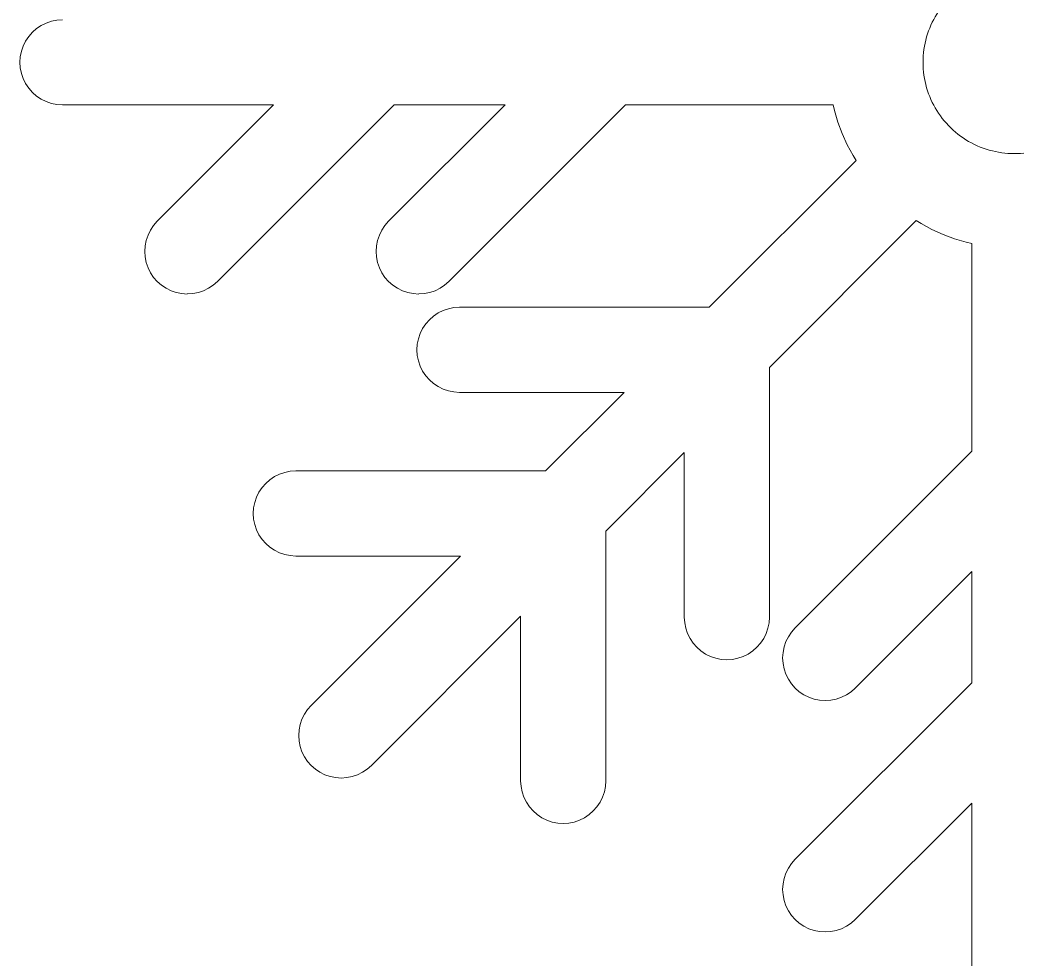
# Model space of a CAD drawing. Header units: centimetres. Extents: x -75 to 51, y -4 to 64.
# Drawn here: x 31.28 to 41.15, y 6.14 to 15.43 of the extents above; entities that cross this region are included whole.
import ezdxf

# ---------------------------------------------------------------- set-up
doc = ezdxf.new("R2010")
doc.units = ezdxf.units.CM
doc.header["$MEASUREMENT"] = 0
doc.layers.add('layer 1', color=7, linetype='Continuous')

msp = doc.modelspace()

# ---------------------------------------------------------------- linework, layer by layer
at = {"layer": 'layer 1', "color": 1, "lineweight": 20}
for points in [[(40.67279, 15.79088), (40.67279, 15.79088), (40.64521, 15.77429), (40.64521, 15.77429), (40.64521, 15.77429), (40.64521, 15.77429), (40.61836, 15.75681), (40.61836, 15.75681), (40.61836, 15.75681), (40.61836, 15.75681), (40.59226, 15.73848), (40.59226, 15.73848), (40.59226, 15.73848), (40.59226, 15.73848), (40.56691, 15.71932), (40.56691, 15.71932), (40.56691, 15.71932), (40.56691, 15.71932), (40.54234, 15.69933), (40.54234, 15.69933), (40.54234, 15.69933), (40.54234, 15.69933), (40.51856, 15.67858), (40.51856, 15.67858), (40.51856, 15.67858), (40.51856, 15.67858), (40.49558, 15.65706), (40.49558, 15.65706), (40.49558, 15.65706), (40.49558, 15.65706), (40.47341, 15.63481), (40.47341, 15.63481), (40.47341, 15.63481), (40.47341, 15.63481), (40.45207, 15.61182), (40.45207, 15.61182), (40.45207, 15.61182), (40.45207, 15.61182), (40.43158, 15.58816), (40.43158, 15.58816), (40.43158, 15.58816), (40.43158, 15.58816), (40.41195, 15.56383), (40.41195, 15.56383), (40.41195, 15.56383), (40.41195, 15.56383), (40.39319, 15.53885), (40.39319, 15.53885), (40.39319, 15.53885), (40.39319, 15.53885), (40.37532, 15.51326), (40.37532, 15.51326), (40.37532, 15.51326), (40.37532, 15.51326), (40.35835, 15.48709), (40.35835, 15.48709), (40.35835, 15.48709), (40.35835, 15.48709), (40.3423, 15.46037), (40.3423, 15.46037), (40.3423, 15.46037), (40.3423, 15.46037), (40.32718, 15.4331), (40.32718, 15.4331), (40.32718, 15.4331), (40.32718, 15.4331), (40.31301, 15.40531), (40.31301, 15.40531), (40.31301, 15.40531), (40.31301, 15.40531), (40.29979, 15.37703), (40.29979, 15.37703), (40.29979, 15.37703), (40.29979, 15.37703), (40.28755, 15.34829), (40.28755, 15.34829), (40.28755, 15.34829), (40.28755, 15.34829), (40.2763, 15.31912), (40.2763, 15.31912), (40.2763, 15.31912), (40.2763, 15.31912), (40.26605, 15.28955), (40.26605, 15.28955), (40.26605, 15.28955), (40.26605, 15.28955), (40.25682, 15.25959), (40.25682, 15.25959), (40.25682, 15.25959), (40.25682, 15.25959), (40.24862, 15.22926), (40.24862, 15.22926), (40.24862, 15.22926), (40.24862, 15.22926), (40.24147, 15.19859), (40.24147, 15.19859), (40.24147, 15.19859), (40.24147, 15.19859), (40.23538, 15.16761), (40.23538, 15.16761), (40.23538, 15.16761), (40.23538, 15.16761), (40.23037, 15.13634), (40.23037, 15.13634), (40.23037, 15.13634), (40.23037, 15.13634), (40.22645, 15.10481), (40.22645, 15.10481), (40.22645, 15.10481), (40.22645, 15.10481), (40.22364, 15.07304), (40.22364, 15.07304), (40.22364, 15.07304), (40.22364, 15.07304), (40.22192, 15.04105), (40.22192, 15.04105), (40.22192, 15.04105), (40.22192, 15.04105), (40.22133, 15.00888), (40.22133, 15.00888)], [(40.22132, 15.00892), (40.22132, 15.00892), (40.22191, 14.97674), (40.22191, 14.97674), (40.22191, 14.97674), (40.22191, 14.97674), (40.22363, 14.94476), (40.22363, 14.94476), (40.22363, 14.94476), (40.22363, 14.94476), (40.22644, 14.91299), (40.22644, 14.91299), (40.22644, 14.91299), (40.22644, 14.91299), (40.23036, 14.88145), (40.23036, 14.88145), (40.23036, 14.88145), (40.23036, 14.88145), (40.23537, 14.85018), (40.23537, 14.85018), (40.23537, 14.85018), (40.23537, 14.85018), (40.24146, 14.8192), (40.24146, 14.8192), (40.24146, 14.8192), (40.24146, 14.8192), (40.24861, 14.78853), (40.24861, 14.78853), (40.24861, 14.78853), (40.24861, 14.78853), (40.25681, 14.7582), (40.25681, 14.7582), (40.25681, 14.7582), (40.25681, 14.7582), (40.26604, 14.72823), (40.26604, 14.72823), (40.26604, 14.72823), (40.26604, 14.72823), (40.27629, 14.69866), (40.27629, 14.69866), (40.27629, 14.69866), (40.27629, 14.69866), (40.28754, 14.66949), (40.28754, 14.66949), (40.28754, 14.66949), (40.28754, 14.66949), (40.29978, 14.64075), (40.29978, 14.64075), (40.29978, 14.64075), (40.29978, 14.64075), (40.313, 14.61247), (40.313, 14.61247), (40.313, 14.61247), (40.313, 14.61247), (40.32717, 14.58471), (40.32717, 14.58471), (40.32717, 14.58471), (40.32717, 14.58471), (40.34229, 14.55744), (40.34229, 14.55744), (40.34229, 14.55744), (40.34229, 14.55744), (40.35834, 14.53072), (40.35834, 14.53072), (40.35834, 14.53072), (40.35834, 14.53072), (40.37531, 14.50455), (40.37531, 14.50455), (40.37531, 14.50455), (40.37531, 14.50455), (40.39318, 14.47896), (40.39318, 14.47896), (40.39318, 14.47896), (40.39318, 14.47896), (40.41194, 14.45398), (40.41194, 14.45398), (40.41194, 14.45398), (40.41194, 14.45398), (40.43157, 14.42965), (40.43157, 14.42965), (40.43157, 14.42965), (40.43157, 14.42965), (40.45206, 14.40599), (40.45206, 14.40599), (40.45206, 14.40599), (40.45206, 14.40599), (40.4734, 14.383), (40.4734, 14.383), (40.4734, 14.383), (40.4734, 14.383), (40.49557, 14.36072), (40.49557, 14.36072), (40.49557, 14.36072), (40.49557, 14.36072), (40.51855, 14.3392), (40.51855, 14.3392), (40.51855, 14.3392), (40.51855, 14.3392), (40.54233, 14.31845), (40.54233, 14.31845), (40.54233, 14.31845), (40.54233, 14.31845), (40.5669, 14.29846), (40.5669, 14.29846), (40.5669, 14.29846), (40.5669, 14.29846), (40.59225, 14.2793), (40.59225, 14.2793), (40.59225, 14.2793), (40.59225, 14.2793), (40.61835, 14.26097), (40.61835, 14.26097), (40.61835, 14.26097), (40.61835, 14.26097), (40.6452, 14.24349), (40.6452, 14.24349), (40.6452, 14.24349), (40.6452, 14.24349), (40.67278, 14.2269), (40.67278, 14.2269)], [(40.67279, 14.22696), (40.67279, 14.22696), (40.70094, 14.21138), (40.70094, 14.21138), (40.70094, 14.21138), (40.70094, 14.21138), (40.72949, 14.19687), (40.72949, 14.19687), (40.72949, 14.19687), (40.72949, 14.19687), (40.75841, 14.18343), (40.75841, 14.18343), (40.75841, 14.18343), (40.75841, 14.18343), (40.78768, 14.17106), (40.78768, 14.17106), (40.78768, 14.17106), (40.78768, 14.17106), (40.81727, 14.15977), (40.81727, 14.15977), (40.81727, 14.15977), (40.81727, 14.15977), (40.84715, 14.14955), (40.84715, 14.14955), (40.84715, 14.14955), (40.84715, 14.14955), (40.87729, 14.1404), (40.87729, 14.1404), (40.87729, 14.1404), (40.87729, 14.1404), (40.90766, 14.13232), (40.90766, 14.13232), (40.90766, 14.13232), (40.90766, 14.13232), (40.93823, 14.12535), (40.93823, 14.12535), (40.93823, 14.12535), (40.93823, 14.12535), (40.96897, 14.11944), (40.96897, 14.11944), (40.96897, 14.11944), (40.96897, 14.11944), (40.99985, 14.1146), (40.99985, 14.1146), (40.99985, 14.1146), (40.99985, 14.1146), (41.03085, 14.11083), (41.03085, 14.11083), (41.03085, 14.11083), (41.03085, 14.11083), (41.06194, 14.10807), (41.06194, 14.10807), (41.06194, 14.10807), (41.06194, 14.10807), (41.09308, 14.10654), (41.09308, 14.10654), (41.09308, 14.10654), (41.09308, 14.10654), (41.12425, 14.10595), (41.12425, 14.10595), (41.12425, 14.10595), (41.12425, 14.10595), (41.15542, 14.10654), (41.15542, 14.10654), (41.15542, 14.10654), (41.15542, 14.10654), (41.18656, 14.10807), (41.18656, 14.10807), (41.18656, 14.10807), (41.18656, 14.10807), (41.21765, 14.11083), (41.21765, 14.11083), (41.21765, 14.11083), (41.21765, 14.11083), (41.24865, 14.1146), (41.24865, 14.1146), (41.24865, 14.1146), (41.24865, 14.1146), (41.27954, 14.11944), (41.27954, 14.11944), (41.27954, 14.11944), (41.27954, 14.11944), (41.31028, 14.12535), (41.31028, 14.12535), (41.31028, 14.12535), (41.31028, 14.12535), (41.34085, 14.13232), (41.34085, 14.13232), (41.34085, 14.13232), (41.34085, 14.13232), (41.37122, 14.1404), (41.37122, 14.1404), (41.37122, 14.1404), (41.37122, 14.1404), (41.40136, 14.14955), (41.40136, 14.14955), (41.40136, 14.14955), (41.40136, 14.14955), (41.43124, 14.15977), (41.43124, 14.15977), (41.43124, 14.15977), (41.43124, 14.15977), (41.46083, 14.17106), (41.46083, 14.17106), (41.46083, 14.17106), (41.46083, 14.17106), (41.4901, 14.18343), (41.4901, 14.18343), (41.4901, 14.18343), (41.4901, 14.18343), (41.51902, 14.19687), (41.51902, 14.19687), (41.51902, 14.19687), (41.51902, 14.19687), (41.54757, 14.21138), (41.54757, 14.21138), (41.54757, 14.21138), (41.54757, 14.21138), (41.57572, 14.22696), (41.57572, 14.22696)]]:
    msp.add_open_spline(points, degree=3, knots=[0, 0, 0, 0, 0.0322581, 0.0322581, 0.0322581, 0.0322581, 0.0645161, 0.0645161, 0.0645161, 0.0645161, 0.0967742, 0.0967742, 0.0967742, 0.0967742, 0.1290323, 0.1290323, 0.1290323, 0.1290323, 0.1612903, 0.1612903, 0.1612903, 0.1612903, 0.1935484, 0.1935484, 0.1935484, 0.1935484, 0.2258065, 0.2258065, 0.2258065, 0.2258065, 0.2580645, 0.2580645, 0.2580645, 0.2580645, 0.2903226, 0.2903226, 0.2903226, 0.2903226, 0.3225806, 0.3225806, 0.3225806, 0.3225806, 0.3548387, 0.3548387, 0.3548387, 0.3548387, 0.3870968, 0.3870968, 0.3870968, 0.3870968, 0.4193548, 0.4193548, 0.4193548, 0.4193548, 0.4516129, 0.4516129, 0.4516129, 0.4516129, 0.483871, 0.483871, 0.483871, 0.483871, 0.516129, 0.516129, 0.516129, 0.516129, 0.5483871, 0.5483871, 0.5483871, 0.5483871, 0.5806452, 0.5806452, 0.5806452, 0.5806452, 0.6129032, 0.6129032, 0.6129032, 0.6129032, 0.6451613, 0.6451613, 0.6451613, 0.6451613, 0.6774194, 0.6774194, 0.6774194, 0.6774194, 0.7096774, 0.7096774, 0.7096774, 0.7096774, 0.7419355, 0.7419355, 0.7419355, 0.7419355, 0.7741935, 0.7741935, 0.7741935, 0.7741935, 0.8064516, 0.8064516, 0.8064516, 0.8064516, 0.8387097, 0.8387097, 0.8387097, 0.8387097, 0.8709677, 0.8709677, 0.8709677, 0.8709677, 0.9032258, 0.9032258, 0.9032258, 0.9032258, 0.9354839, 0.9354839, 0.9354839, 0.9354839, 1, 1, 1, 1], dxfattribs=at)
for points in [[(31.54486, 15.39802), (31.54486, 15.39802), (31.49546, 15.37366), (31.49546, 15.37366)], [(31.59705, 15.41573), (31.59705, 15.41573), (31.54486, 15.39802), (31.54486, 15.39802)], [(31.65107, 15.42647), (31.65107, 15.42647), (31.59705, 15.41573), (31.59705, 15.41573)], [(31.70604, 15.43008), (31.70604, 15.43008), (31.65107, 15.42644), (31.65107, 15.42644)], [(31.40823, 15.30672), (31.40823, 15.30672), (31.37192, 15.26531), (31.37192, 15.26531)], [(31.44967, 15.34304), (31.44967, 15.34304), (31.40823, 15.30672), (31.40823, 15.30672)], [(31.49546, 15.37366), (31.49546, 15.37366), (31.44967, 15.34304), (31.44967, 15.34304)], [(31.34132, 15.21948), (31.34132, 15.21948), (31.31692, 15.17009), (31.31692, 15.17009)], [(31.37192, 15.26531), (31.37192, 15.26531), (31.34132, 15.21948), (31.34132, 15.21948)], [(31.29923, 15.11791), (31.29923, 15.11791), (31.28849, 15.0639), (31.28849, 15.0639)], [(31.31692, 15.17009), (31.31692, 15.17009), (31.29923, 15.11791), (31.29923, 15.11791)], [(31.28849, 15.0639), (31.28849, 15.0639), (31.28488, 15.00893), (31.28488, 15.00893)], [(31.28488, 15.00893), (31.28488, 15.00893), (31.28849, 14.95395), (31.28849, 14.95395)], [(31.28849, 14.95395), (31.28849, 14.95395), (31.29923, 14.89992), (31.29923, 14.89992)], [(31.29923, 14.89992), (31.29923, 14.89992), (31.31692, 14.84774), (31.31692, 14.84774)], [(31.31692, 14.84774), (31.31692, 14.84774), (31.34132, 14.79835), (31.34132, 14.79835)], [(31.34132, 14.79835), (31.34132, 14.79835), (31.37192, 14.75254), (31.37192, 14.75254)], [(31.37192, 14.75254), (31.37192, 14.75254), (31.40823, 14.7111), (31.40823, 14.7111)], [(31.40823, 14.7111), (31.40823, 14.7111), (31.44967, 14.67479), (31.44967, 14.67479)], [(31.44967, 14.67479), (31.44967, 14.67479), (31.49546, 14.64419), (31.49546, 14.64419)], [(31.49546, 14.64419), (31.49546, 14.64419), (31.54486, 14.61981), (31.54486, 14.61981)], [(31.54486, 14.61981), (31.54486, 14.61981), (31.59705, 14.60212), (31.59705, 14.60212)], [(31.59705, 14.60212), (31.59705, 14.60212), (31.65107, 14.59136), (31.65107, 14.59136)], [(31.65107, 14.59136), (31.65107, 14.59136), (31.70604, 14.58773), (31.70604, 14.58773)], [(31.70604, 14.58775), (31.70604, 14.58775), (33.79535, 14.58775), (33.79535, 14.58775)], [(33.79535, 14.58775), (33.79535, 14.58775), (32.6434, 13.43584), (32.6434, 13.43584)], [(33.23902, 12.84024), (33.23902, 12.84024), (34.98656, 14.58775), (34.98656, 14.58775)], [(36.08537, 14.58775), (36.08537, 14.58775), (34.93348, 13.43584), (34.93348, 13.43584)], [(34.98656, 14.58775), (34.98656, 14.58775), (36.08537, 14.58775), (36.08537, 14.58775)], [(35.52908, 12.84024), (35.52908, 12.84024), (37.27662, 14.58775), (37.27662, 14.58775)], [(37.27662, 14.58775), (37.27662, 14.58775), (39.33146, 14.58775), (39.33146, 14.58775)], [(39.33146, 14.58775), (39.33146, 14.58775), (39.34445, 14.53202), (39.34445, 14.53202)], [(39.34445, 14.53202), (39.34445, 14.53202), (39.37946, 14.41665), (39.37946, 14.41665)], [(39.37946, 14.41665), (39.37946, 14.41665), (39.42193, 14.30379), (39.42193, 14.30379)], [(39.42193, 14.30379), (39.42193, 14.30379), (39.47169, 14.19396), (39.47169, 14.19396)], [(39.47169, 14.19396), (39.47169, 14.19396), (39.52853, 14.08763), (39.52853, 14.08763)], [(39.55875, 14.03902), (39.55875, 14.03902), (38.10576, 12.58603), (38.10576, 12.58603)], [(39.52853, 14.08763), (39.52853, 14.08763), (39.55875, 14.03902), (39.55875, 14.03902)], [(32.6434, 13.43584), (32.6434, 13.43584), (32.6071, 13.39442), (32.6071, 13.39442)], [(34.93348, 13.43584), (34.93348, 13.43584), (34.89715, 13.39442), (34.89715, 13.39442)], [(38.70136, 11.99042), (38.70136, 11.99042), (40.15436, 13.44342), (40.15436, 13.44342)], [(40.15436, 13.44342), (40.15436, 13.44342), (40.20296, 13.41319), (40.20296, 13.41319)], [(32.57649, 13.34861), (32.57649, 13.34861), (32.55212, 13.2992), (32.55212, 13.2992)], [(32.6071, 13.39442), (32.6071, 13.39442), (32.57649, 13.34861), (32.57649, 13.34861)], [(34.86654, 13.34861), (34.86654, 13.34861), (34.84218, 13.2992), (34.84218, 13.2992)], [(34.89715, 13.39442), (34.89715, 13.39442), (34.86654, 13.34861), (34.86654, 13.34861)], [(40.20296, 13.41319), (40.20296, 13.41319), (40.3093, 13.35636), (40.3093, 13.35636)], [(40.3093, 13.35636), (40.3093, 13.35636), (40.41913, 13.3066), (40.41913, 13.3066)], [(32.5344, 13.24704), (32.5344, 13.24704), (32.52366, 13.19302), (32.52366, 13.19302)], [(32.55212, 13.2992), (32.55212, 13.2992), (32.5344, 13.24704), (32.5344, 13.24704)], [(34.82446, 13.24704), (34.82446, 13.24704), (34.81371, 13.19302), (34.81371, 13.19302)], [(34.84218, 13.2992), (34.84218, 13.2992), (34.82446, 13.24704), (34.82446, 13.24704)], [(40.41913, 13.3066), (40.41913, 13.3066), (40.53197, 13.26414), (40.53197, 13.26414)], [(40.53197, 13.26414), (40.53197, 13.26414), (40.64736, 13.22913), (40.64736, 13.22913)], [(40.64736, 13.22913), (40.64736, 13.22913), (40.70309, 13.21612), (40.70309, 13.21612)], [(32.52366, 13.19302), (32.52366, 13.19302), (32.52005, 13.13803), (32.52005, 13.13803)], [(32.52005, 13.13803), (32.52005, 13.13803), (32.52366, 13.08308), (32.52366, 13.08308)], [(34.81371, 13.19302), (34.81371, 13.19302), (34.8101, 13.13803), (34.8101, 13.13803)], [(34.8101, 13.13803), (34.8101, 13.13803), (34.81371, 13.08308), (34.81371, 13.08308)], [(40.70309, 13.21612), (40.70309, 13.21612), (40.70309, 11.1613), (40.70309, 11.1613)], [(32.52366, 13.08308), (32.52366, 13.08308), (32.5344, 13.02903), (32.5344, 13.02903)], [(32.5344, 13.02903), (32.5344, 13.02903), (32.55212, 12.97687), (32.55212, 12.97687)], [(34.81371, 13.08308), (34.81371, 13.08308), (34.82446, 13.02903), (34.82446, 13.02903)], [(34.82446, 13.02903), (34.82446, 13.02903), (34.84218, 12.97687), (34.84218, 12.97687)], [(32.55212, 12.97687), (32.55212, 12.97687), (32.57649, 12.92746), (32.57649, 12.92746)], [(32.57649, 12.92746), (32.57649, 12.92746), (32.6071, 12.88165), (32.6071, 12.88165)], [(34.84218, 12.97687), (34.84218, 12.97687), (34.86654, 12.92746), (34.86654, 12.92746)], [(34.86654, 12.92746), (34.86654, 12.92746), (34.89715, 12.88165), (34.89715, 12.88165)], [(32.6071, 12.88165), (32.6071, 12.88165), (32.6434, 12.84024), (32.6434, 12.84024)], [(32.6434, 12.84024), (32.6434, 12.84024), (32.68484, 12.8039), (32.68484, 12.8039)], [(33.19761, 12.8039), (33.19761, 12.8039), (33.23902, 12.84024), (33.23902, 12.84024)], [(34.89715, 12.88165), (34.89715, 12.88165), (34.93348, 12.84024), (34.93348, 12.84024)], [(34.93348, 12.84024), (34.93348, 12.84024), (34.97489, 12.8039), (34.97489, 12.8039)], [(35.48767, 12.8039), (35.48767, 12.8039), (35.52908, 12.84024), (35.52908, 12.84024)], [(32.68484, 12.8039), (32.68484, 12.8039), (32.73063, 12.7733), (32.73063, 12.7733)], [(32.73063, 12.7733), (32.73063, 12.7733), (32.78006, 12.74894), (32.78006, 12.74894)], [(32.78006, 12.74894), (32.78006, 12.74894), (32.83222, 12.73123), (32.83222, 12.73123)], [(32.83222, 12.73123), (32.83222, 12.73123), (32.88624, 12.72049), (32.88624, 12.72049)], [(32.99618, 12.72049), (32.99618, 12.72049), (33.05024, 12.73123), (33.05024, 12.73123)], [(33.05024, 12.73123), (33.05024, 12.73123), (33.10239, 12.74894), (33.10239, 12.74894)], [(33.10239, 12.74894), (33.10239, 12.74894), (33.15179, 12.7733), (33.15179, 12.7733)], [(33.15179, 12.7733), (33.15179, 12.7733), (33.19761, 12.8039), (33.19761, 12.8039)], [(34.97489, 12.8039), (34.97489, 12.8039), (35.02069, 12.7733), (35.02069, 12.7733)], [(35.02069, 12.7733), (35.02069, 12.7733), (35.07012, 12.74894), (35.07012, 12.74894)], [(35.07012, 12.74894), (35.07012, 12.74894), (35.12227, 12.73123), (35.12227, 12.73123)], [(35.12227, 12.73123), (35.12227, 12.73123), (35.17629, 12.72049), (35.17629, 12.72049)], [(35.28623, 12.72049), (35.28623, 12.72049), (35.34029, 12.73123), (35.34029, 12.73123)], [(35.34029, 12.73123), (35.34029, 12.73123), (35.39244, 12.74894), (35.39244, 12.74894)], [(35.39244, 12.74894), (35.39244, 12.74894), (35.44184, 12.7733), (35.44184, 12.7733)], [(35.44184, 12.7733), (35.44184, 12.7733), (35.48767, 12.8039), (35.48767, 12.8039)], [(32.88624, 12.72049), (32.88624, 12.72049), (32.94121, 12.71684), (32.94121, 12.71684)], [(32.94121, 12.71688), (32.94121, 12.71688), (32.99618, 12.72051), (32.99618, 12.72051)], [(35.17629, 12.72049), (35.17629, 12.72049), (35.23126, 12.71684), (35.23126, 12.71684)], [(35.23126, 12.71688), (35.23126, 12.71688), (35.28623, 12.72051), (35.28623, 12.72051)], [(35.47319, 12.55398), (35.47319, 12.55398), (35.42379, 12.5296), (35.42379, 12.5296)], [(35.52537, 12.57167), (35.52537, 12.57167), (35.47319, 12.55398), (35.47319, 12.55398)], [(35.5794, 12.58243), (35.5794, 12.58243), (35.52537, 12.57167), (35.52537, 12.57167)], [(35.63437, 12.58603), (35.63437, 12.58603), (35.5794, 12.58241), (35.5794, 12.58241)], [(38.10576, 12.58603), (38.10576, 12.58603), (35.63437, 12.58603), (35.63437, 12.58603)], [(35.33656, 12.46266), (35.33656, 12.46266), (35.30025, 12.42127), (35.30025, 12.42127)], [(35.378, 12.499), (35.378, 12.499), (35.33656, 12.46266), (35.33656, 12.46266)], [(35.42379, 12.5296), (35.42379, 12.5296), (35.378, 12.499), (35.378, 12.499)], [(35.26965, 12.37546), (35.26965, 12.37546), (35.24525, 12.32605), (35.24525, 12.32605)], [(35.30025, 12.42127), (35.30025, 12.42127), (35.26965, 12.37546), (35.26965, 12.37546)], [(35.22756, 12.27387), (35.22756, 12.27387), (35.21682, 12.21984), (35.21682, 12.21984)], [(35.24525, 12.32605), (35.24525, 12.32605), (35.22756, 12.27387), (35.22756, 12.27387)], [(35.21682, 12.21984), (35.21682, 12.21984), (35.21321, 12.16487), (35.21321, 12.16487)], [(35.21321, 12.16487), (35.21321, 12.16487), (35.21682, 12.10991), (35.21682, 12.10991)], [(35.21682, 12.10991), (35.21682, 12.10991), (35.22756, 12.05588), (35.22756, 12.05588)], [(35.22756, 12.05588), (35.22756, 12.05588), (35.24525, 12.0037), (35.24525, 12.0037)], [(35.24525, 12.0037), (35.24525, 12.0037), (35.26965, 11.95429), (35.26965, 11.95429)], [(35.26965, 11.95429), (35.26965, 11.95429), (35.30025, 11.90848), (35.30025, 11.90848)], [(38.70136, 9.51904), (38.70136, 9.51904), (38.70136, 11.99042), (38.70136, 11.99042)], [(35.30025, 11.90848), (35.30025, 11.90848), (35.33656, 11.86708), (35.33656, 11.86708)], [(35.33656, 11.86708), (35.33656, 11.86708), (35.378, 11.83075), (35.378, 11.83075)], [(35.378, 11.83075), (35.378, 11.83075), (35.42379, 11.80013), (35.42379, 11.80013)], [(35.42379, 11.80013), (35.42379, 11.80013), (35.47319, 11.77577), (35.47319, 11.77577)], [(35.47319, 11.77577), (35.47319, 11.77577), (35.52537, 11.75808), (35.52537, 11.75808)], [(35.52537, 11.75808), (35.52537, 11.75808), (35.5794, 11.7473), (35.5794, 11.7473)], [(35.5794, 11.7473), (35.5794, 11.7473), (35.63437, 11.74367), (35.63437, 11.74367)], [(35.63437, 11.74373), (35.63437, 11.74373), (37.26343, 11.74373), (37.26343, 11.74373)], [(37.26343, 11.74373), (37.26343, 11.74373), (36.48642, 10.96671), (36.48642, 10.96671)], [(40.70309, 11.1613), (40.70309, 11.1613), (38.95556, 9.41375), (38.95556, 9.41375)], [(37.08205, 10.3711), (37.08205, 10.3711), (37.85905, 11.14811), (37.85905, 11.14811)], [(37.85905, 11.14811), (37.85905, 11.14811), (37.85905, 9.51904), (37.85905, 9.51904)], [(33.90604, 10.95236), (33.90604, 10.95236), (33.8539, 10.93467), (33.8539, 10.93467)], [(33.96007, 10.96311), (33.96007, 10.96311), (33.90604, 10.95236), (33.90604, 10.95236)], [(34.01504, 10.96671), (34.01504, 10.96671), (33.96007, 10.96309), (33.96007, 10.96309)], [(36.48642, 10.96671), (36.48642, 10.96671), (34.01504, 10.96671), (34.01504, 10.96671)], [(33.75868, 10.87968), (33.75868, 10.87968), (33.71727, 10.84338), (33.71727, 10.84338)], [(33.80447, 10.91027), (33.80447, 10.91027), (33.75868, 10.87968), (33.75868, 10.87968)], [(33.8539, 10.93467), (33.8539, 10.93467), (33.80447, 10.91027), (33.80447, 10.91027)], [(33.65033, 10.75614), (33.65033, 10.75614), (33.62597, 10.70675), (33.62597, 10.70675)], [(33.68093, 10.80193), (33.68093, 10.80193), (33.65033, 10.75614), (33.65033, 10.75614)], [(33.71727, 10.84338), (33.71727, 10.84338), (33.68093, 10.80193), (33.68093, 10.80193)], [(33.62597, 10.70675), (33.62597, 10.70675), (33.60824, 10.65456), (33.60824, 10.65456)], [(33.5975, 10.60055), (33.5975, 10.60055), (33.59389, 10.54557), (33.59389, 10.54557)], [(33.60824, 10.65456), (33.60824, 10.65456), (33.5975, 10.60055), (33.5975, 10.60055)], [(33.59389, 10.54557), (33.59389, 10.54557), (33.5975, 10.49059), (33.5975, 10.49059)], [(33.5975, 10.49059), (33.5975, 10.49059), (33.60824, 10.43656), (33.60824, 10.43656)], [(33.60824, 10.43656), (33.60824, 10.43656), (33.62597, 10.38439), (33.62597, 10.38439)], [(33.62597, 10.38439), (33.62597, 10.38439), (33.65033, 10.33499), (33.65033, 10.33499)], [(37.08205, 7.89972), (37.08205, 7.89972), (37.08205, 10.3711), (37.08205, 10.3711)], [(33.65033, 10.33499), (33.65033, 10.33499), (33.68093, 10.28917), (33.68093, 10.28917)], [(33.68093, 10.28917), (33.68093, 10.28917), (33.71727, 10.24775), (33.71727, 10.24775)], [(33.71727, 10.24775), (33.71727, 10.24775), (33.75868, 10.21143), (33.75868, 10.21143)], [(33.75868, 10.21143), (33.75868, 10.21143), (33.80447, 10.18081), (33.80447, 10.18081)], [(33.80447, 10.18081), (33.80447, 10.18081), (33.8539, 10.15645), (33.8539, 10.15645)], [(33.8539, 10.15645), (33.8539, 10.15645), (33.90604, 10.13876), (33.90604, 10.13876)], [(33.90604, 10.13876), (33.90604, 10.13876), (33.96007, 10.12802), (33.96007, 10.12802)], [(33.96007, 10.12802), (33.96007, 10.12802), (34.01504, 10.1244), (34.01504, 10.1244)], [(34.01504, 10.1244), (34.01504, 10.1244), (35.6441, 10.1244), (35.6441, 10.1244)], [(35.6441, 10.1244), (35.6441, 10.1244), (34.16676, 8.64703), (34.16676, 8.64703)], [(39.55117, 8.81817), (39.55117, 8.81817), (40.70309, 9.97005), (40.70309, 9.97005)], [(40.70309, 9.97005), (40.70309, 9.97005), (40.70309, 8.87125), (40.70309, 8.87125)], [(34.76235, 8.05145), (34.76235, 8.05145), (36.23973, 9.52879), (36.23973, 9.52879)], [(36.23973, 9.52879), (36.23973, 9.52879), (36.23973, 7.89972), (36.23973, 7.89972)], [(37.85905, 9.51904), (37.85905, 9.51904), (37.86263, 9.46408), (37.86263, 9.46408)], [(38.69776, 9.46408), (38.69776, 9.46408), (38.70136, 9.51904), (38.70136, 9.51904)], [(37.86263, 9.46408), (37.86263, 9.46408), (37.87341, 9.41005), (37.87341, 9.41005)], [(37.87341, 9.41005), (37.87341, 9.41005), (37.8911, 9.35788), (37.8911, 9.35788)], [(38.6693, 9.35788), (38.6693, 9.35788), (38.68701, 9.41005), (38.68701, 9.41005)], [(38.68701, 9.41005), (38.68701, 9.41005), (38.69776, 9.46408), (38.69776, 9.46408)], [(38.95556, 9.41375), (38.95556, 9.41375), (38.91924, 9.37235), (38.91924, 9.37235)], [(37.8911, 9.35788), (37.8911, 9.35788), (37.91547, 9.30847), (37.91547, 9.30847)], [(37.91547, 9.30847), (37.91547, 9.30847), (37.94607, 9.26268), (37.94607, 9.26268)], [(38.61433, 9.26268), (38.61433, 9.26268), (38.64494, 9.30847), (38.64494, 9.30847)], [(38.64494, 9.30847), (38.64494, 9.30847), (38.6693, 9.35788), (38.6693, 9.35788)], [(38.86426, 9.27712), (38.86426, 9.27712), (38.84656, 9.22497), (38.84656, 9.22497)], [(38.88863, 9.32653), (38.88863, 9.32653), (38.86426, 9.27712), (38.86426, 9.27712)], [(38.91924, 9.37235), (38.91924, 9.37235), (38.88863, 9.32653), (38.88863, 9.32653)], [(37.94607, 9.26268), (37.94607, 9.26268), (37.9824, 9.22122), (37.9824, 9.22122)], [(37.9824, 9.22122), (37.9824, 9.22122), (38.02381, 9.18495), (38.02381, 9.18495)], [(38.02381, 9.18495), (38.02381, 9.18495), (38.06963, 9.15433), (38.06963, 9.15433)], [(38.49078, 9.15433), (38.49078, 9.15433), (38.53659, 9.18495), (38.53659, 9.18495)], [(38.53659, 9.18495), (38.53659, 9.18495), (38.57801, 9.22122), (38.57801, 9.22122)], [(38.57801, 9.22122), (38.57801, 9.22122), (38.61433, 9.26268), (38.61433, 9.26268)], [(38.84656, 9.22497), (38.84656, 9.22497), (38.83581, 9.17091), (38.83581, 9.17091)], [(38.06963, 9.15433), (38.06963, 9.15433), (38.11903, 9.12992), (38.11903, 9.12992)], [(38.11903, 9.12992), (38.11903, 9.12992), (38.1712, 9.11223), (38.1712, 9.11223)], [(38.1712, 9.11223), (38.1712, 9.11223), (38.22523, 9.1015), (38.22523, 9.1015)], [(38.22523, 9.1015), (38.22523, 9.1015), (38.2802, 9.09787), (38.2802, 9.09787)], [(38.2802, 9.09789), (38.2802, 9.09789), (38.33517, 9.10151), (38.33517, 9.10151)], [(38.33517, 9.1015), (38.33517, 9.1015), (38.38921, 9.11223), (38.38921, 9.11223)], [(38.38921, 9.11223), (38.38921, 9.11223), (38.44137, 9.12992), (38.44137, 9.12992)], [(38.44137, 9.12992), (38.44137, 9.12992), (38.49078, 9.15433), (38.49078, 9.15433)], [(38.83581, 9.17091), (38.83581, 9.17091), (38.83221, 9.11593), (38.83221, 9.11593)], [(38.83221, 9.11593), (38.83221, 9.11593), (38.83581, 9.06097), (38.83581, 9.06097)], [(38.83581, 9.06097), (38.83581, 9.06097), (38.84656, 9.00695), (38.84656, 9.00695)], [(38.84656, 9.00695), (38.84656, 9.00695), (38.86426, 8.95479), (38.86426, 8.95479)], [(38.86426, 8.95479), (38.86426, 8.95479), (38.88863, 8.90535), (38.88863, 8.90535)], [(38.88863, 8.90535), (38.88863, 8.90535), (38.91924, 8.85957), (38.91924, 8.85957)], [(38.91924, 8.85957), (38.91924, 8.85957), (38.95556, 8.81817), (38.95556, 8.81817)], [(40.70309, 8.87125), (40.70309, 8.87125), (38.95556, 7.12369), (38.95556, 7.12369)], [(38.95556, 8.81817), (38.95556, 8.81817), (38.99698, 8.78183), (38.99698, 8.78183)], [(38.99698, 8.78183), (38.99698, 8.78183), (39.04279, 8.75121), (39.04279, 8.75121)], [(39.46395, 8.75121), (39.46395, 8.75121), (39.50975, 8.78183), (39.50975, 8.78183)], [(39.50975, 8.78183), (39.50975, 8.78183), (39.55117, 8.81817), (39.55117, 8.81817)], [(39.04279, 8.75121), (39.04279, 8.75121), (39.0922, 8.72686), (39.0922, 8.72686)], [(39.0922, 8.72686), (39.0922, 8.72686), (39.14436, 8.70913), (39.14436, 8.70913)], [(39.14436, 8.70913), (39.14436, 8.70913), (39.19839, 8.6984), (39.19839, 8.6984)], [(39.19839, 8.6984), (39.19839, 8.6984), (39.25337, 8.69476), (39.25337, 8.69476)], [(39.25337, 8.69478), (39.25337, 8.69478), (39.30834, 8.6984), (39.30834, 8.6984)], [(39.30834, 8.6984), (39.30834, 8.6984), (39.36237, 8.70913), (39.36237, 8.70913)], [(39.36237, 8.70913), (39.36237, 8.70913), (39.41454, 8.72686), (39.41454, 8.72686)], [(39.41454, 8.72686), (39.41454, 8.72686), (39.46395, 8.75121), (39.46395, 8.75121)], [(34.13043, 8.60563), (34.13043, 8.60563), (34.09982, 8.55983), (34.09982, 8.55983)], [(34.16676, 8.64703), (34.16676, 8.64703), (34.13043, 8.60563), (34.13043, 8.60563)], [(34.07546, 8.51041), (34.07546, 8.51041), (34.05777, 8.45826), (34.05777, 8.45826)], [(34.09982, 8.55983), (34.09982, 8.55983), (34.07546, 8.51041), (34.07546, 8.51041)], [(34.04699, 8.40423), (34.04699, 8.40423), (34.04341, 8.34925), (34.04341, 8.34925)], [(34.05777, 8.45826), (34.05777, 8.45826), (34.04699, 8.40423), (34.04699, 8.40423)], [(34.04341, 8.34925), (34.04341, 8.34925), (34.04699, 8.29429), (34.04699, 8.29429)], [(34.04699, 8.29429), (34.04699, 8.29429), (34.05777, 8.24022), (34.05777, 8.24022)], [(34.05777, 8.24022), (34.05777, 8.24022), (34.07546, 8.18807), (34.07546, 8.18807)], [(34.07546, 8.18807), (34.07546, 8.18807), (34.09982, 8.13867), (34.09982, 8.13867)], [(34.09982, 8.13867), (34.09982, 8.13867), (34.13043, 8.09285), (34.13043, 8.09285)], [(34.13043, 8.09285), (34.13043, 8.09285), (34.16676, 8.05145), (34.16676, 8.05145)], [(34.16676, 8.05145), (34.16676, 8.05145), (34.20817, 8.01511), (34.20817, 8.01511)], [(34.20817, 8.01511), (34.20817, 8.01511), (34.25399, 7.98451), (34.25399, 7.98451)], [(34.67516, 7.98451), (34.67516, 7.98451), (34.72094, 8.01511), (34.72094, 8.01511)], [(34.72094, 8.01511), (34.72094, 8.01511), (34.76235, 8.05145), (34.76235, 8.05145)], [(34.25399, 7.98451), (34.25399, 7.98451), (34.3034, 7.96013), (34.3034, 7.96013)], [(34.3034, 7.96013), (34.3034, 7.96013), (34.35555, 7.94244), (34.35555, 7.94244)], [(34.35555, 7.94244), (34.35555, 7.94244), (34.4096, 7.93168), (34.4096, 7.93168)], [(34.4096, 7.93168), (34.4096, 7.93168), (34.46457, 7.92804), (34.46457, 7.92804)], [(34.46457, 7.9281), (34.46457, 7.9281), (34.51955, 7.93172), (34.51955, 7.93172)], [(34.51955, 7.93168), (34.51955, 7.93168), (34.57357, 7.94244), (34.57357, 7.94244)], [(34.57357, 7.94244), (34.57357, 7.94244), (34.62572, 7.96013), (34.62572, 7.96013)], [(34.62572, 7.96013), (34.62572, 7.96013), (34.67516, 7.98451), (34.67516, 7.98451)], [(36.23973, 7.89972), (36.23973, 7.89972), (36.24334, 7.84476), (36.24334, 7.84476)], [(37.07844, 7.84476), (37.07844, 7.84476), (37.08205, 7.89972), (37.08205, 7.89972)], [(36.24334, 7.84476), (36.24334, 7.84476), (36.25408, 7.79073), (36.25408, 7.79073)], [(37.06769, 7.79073), (37.06769, 7.79073), (37.07844, 7.84476), (37.07844, 7.84476)], [(36.25408, 7.79073), (36.25408, 7.79073), (36.27177, 7.73857), (36.27177, 7.73857)], [(36.27177, 7.73857), (36.27177, 7.73857), (36.29614, 7.68914), (36.29614, 7.68914)], [(37.02561, 7.68914), (37.02561, 7.68914), (37.05, 7.73857), (37.05, 7.73857)], [(37.05, 7.73857), (37.05, 7.73857), (37.06769, 7.79073), (37.06769, 7.79073)], [(36.29614, 7.68914), (36.29614, 7.68914), (36.32674, 7.64335), (36.32674, 7.64335)], [(36.32674, 7.64335), (36.32674, 7.64335), (36.36307, 7.60193), (36.36307, 7.60193)], [(36.36307, 7.60193), (36.36307, 7.60193), (36.40449, 7.5656), (36.40449, 7.5656)], [(36.91726, 7.5656), (36.91726, 7.5656), (36.9587, 7.60193), (36.9587, 7.60193)], [(36.9587, 7.60193), (36.9587, 7.60193), (36.995, 7.64335), (36.995, 7.64335)], [(36.995, 7.64335), (36.995, 7.64335), (37.02561, 7.68914), (37.02561, 7.68914)], [(39.55117, 6.52807), (39.55117, 6.52807), (40.70309, 7.68002), (40.70309, 7.68002)], [(40.70309, 7.68002), (40.70309, 7.68002), (40.70309, 5.59071), (40.70309, 5.59071)], [(36.40449, 7.5656), (36.40449, 7.5656), (36.4503, 7.535), (36.4503, 7.535)], [(36.4503, 7.535), (36.4503, 7.535), (36.49971, 7.51064), (36.49971, 7.51064)], [(36.49971, 7.51064), (36.49971, 7.51064), (36.55189, 7.49291), (36.55189, 7.49291)], [(36.76988, 7.49291), (36.76988, 7.49291), (36.82207, 7.51064), (36.82207, 7.51064)], [(36.82207, 7.51064), (36.82207, 7.51064), (36.87147, 7.535), (36.87147, 7.535)], [(36.87147, 7.535), (36.87147, 7.535), (36.91726, 7.5656), (36.91726, 7.5656)], [(36.55189, 7.49291), (36.55189, 7.49291), (36.60591, 7.48217), (36.60591, 7.48217)], [(36.60591, 7.48217), (36.60591, 7.48217), (36.66089, 7.47854), (36.66089, 7.47854)], [(36.66089, 7.47856), (36.66089, 7.47856), (36.71586, 7.48219), (36.71586, 7.48219)], [(36.71586, 7.48217), (36.71586, 7.48217), (36.76988, 7.49291), (36.76988, 7.49291)], [(38.95556, 7.12369), (38.95556, 7.12369), (38.91924, 7.08227), (38.91924, 7.08227)], [(38.88863, 7.03647), (38.88863, 7.03647), (38.86426, 6.98705), (38.86426, 6.98705)], [(38.91924, 7.08227), (38.91924, 7.08227), (38.88863, 7.03647), (38.88863, 7.03647)], [(38.84656, 6.9349), (38.84656, 6.9349), (38.83581, 6.88085), (38.83581, 6.88085)], [(38.86426, 6.98705), (38.86426, 6.98705), (38.84656, 6.9349), (38.84656, 6.9349)], [(38.83581, 6.88085), (38.83581, 6.88085), (38.83221, 6.82587), (38.83221, 6.82587)], [(38.83221, 6.82587), (38.83221, 6.82587), (38.83581, 6.77091), (38.83581, 6.77091)], [(38.83581, 6.77091), (38.83581, 6.77091), (38.84656, 6.71688), (38.84656, 6.71688)], [(38.84656, 6.71688), (38.84656, 6.71688), (38.86426, 6.66472), (38.86426, 6.66472)], [(38.86426, 6.66472), (38.86426, 6.66472), (38.88863, 6.6153), (38.88863, 6.6153)], [(38.88863, 6.6153), (38.88863, 6.6153), (38.91924, 6.5695), (38.91924, 6.5695)], [(38.91924, 6.5695), (38.91924, 6.5695), (38.95556, 6.52807), (38.95556, 6.52807)], [(38.95556, 6.52807), (38.95556, 6.52807), (38.99698, 6.49177), (38.99698, 6.49177)], [(39.50975, 6.49177), (39.50975, 6.49177), (39.55117, 6.52807), (39.55117, 6.52807)], [(38.99698, 6.49177), (38.99698, 6.49177), (39.04279, 6.46116), (39.04279, 6.46116)], [(39.04279, 6.46116), (39.04279, 6.46116), (39.0922, 6.43679), (39.0922, 6.43679)], [(39.0922, 6.43679), (39.0922, 6.43679), (39.14436, 6.41906), (39.14436, 6.41906)], [(39.14436, 6.41906), (39.14436, 6.41906), (39.19839, 6.40832), (39.19839, 6.40832)], [(39.30834, 6.40832), (39.30834, 6.40832), (39.36237, 6.41906), (39.36237, 6.41906)], [(39.36237, 6.41906), (39.36237, 6.41906), (39.41454, 6.43679), (39.41454, 6.43679)], [(39.41454, 6.43679), (39.41454, 6.43679), (39.46395, 6.46116), (39.46395, 6.46116)], [(39.46395, 6.46116), (39.46395, 6.46116), (39.50975, 6.49177), (39.50975, 6.49177)], [(39.19839, 6.40832), (39.19839, 6.40832), (39.25337, 6.4047), (39.25337, 6.4047)], [(39.25337, 6.40472), (39.25337, 6.40472), (39.30834, 6.40834), (39.30834, 6.40834)]]:
    msp.add_open_spline(points, degree=3, dxfattribs=at)

doc.saveas('drawing.dxf')
